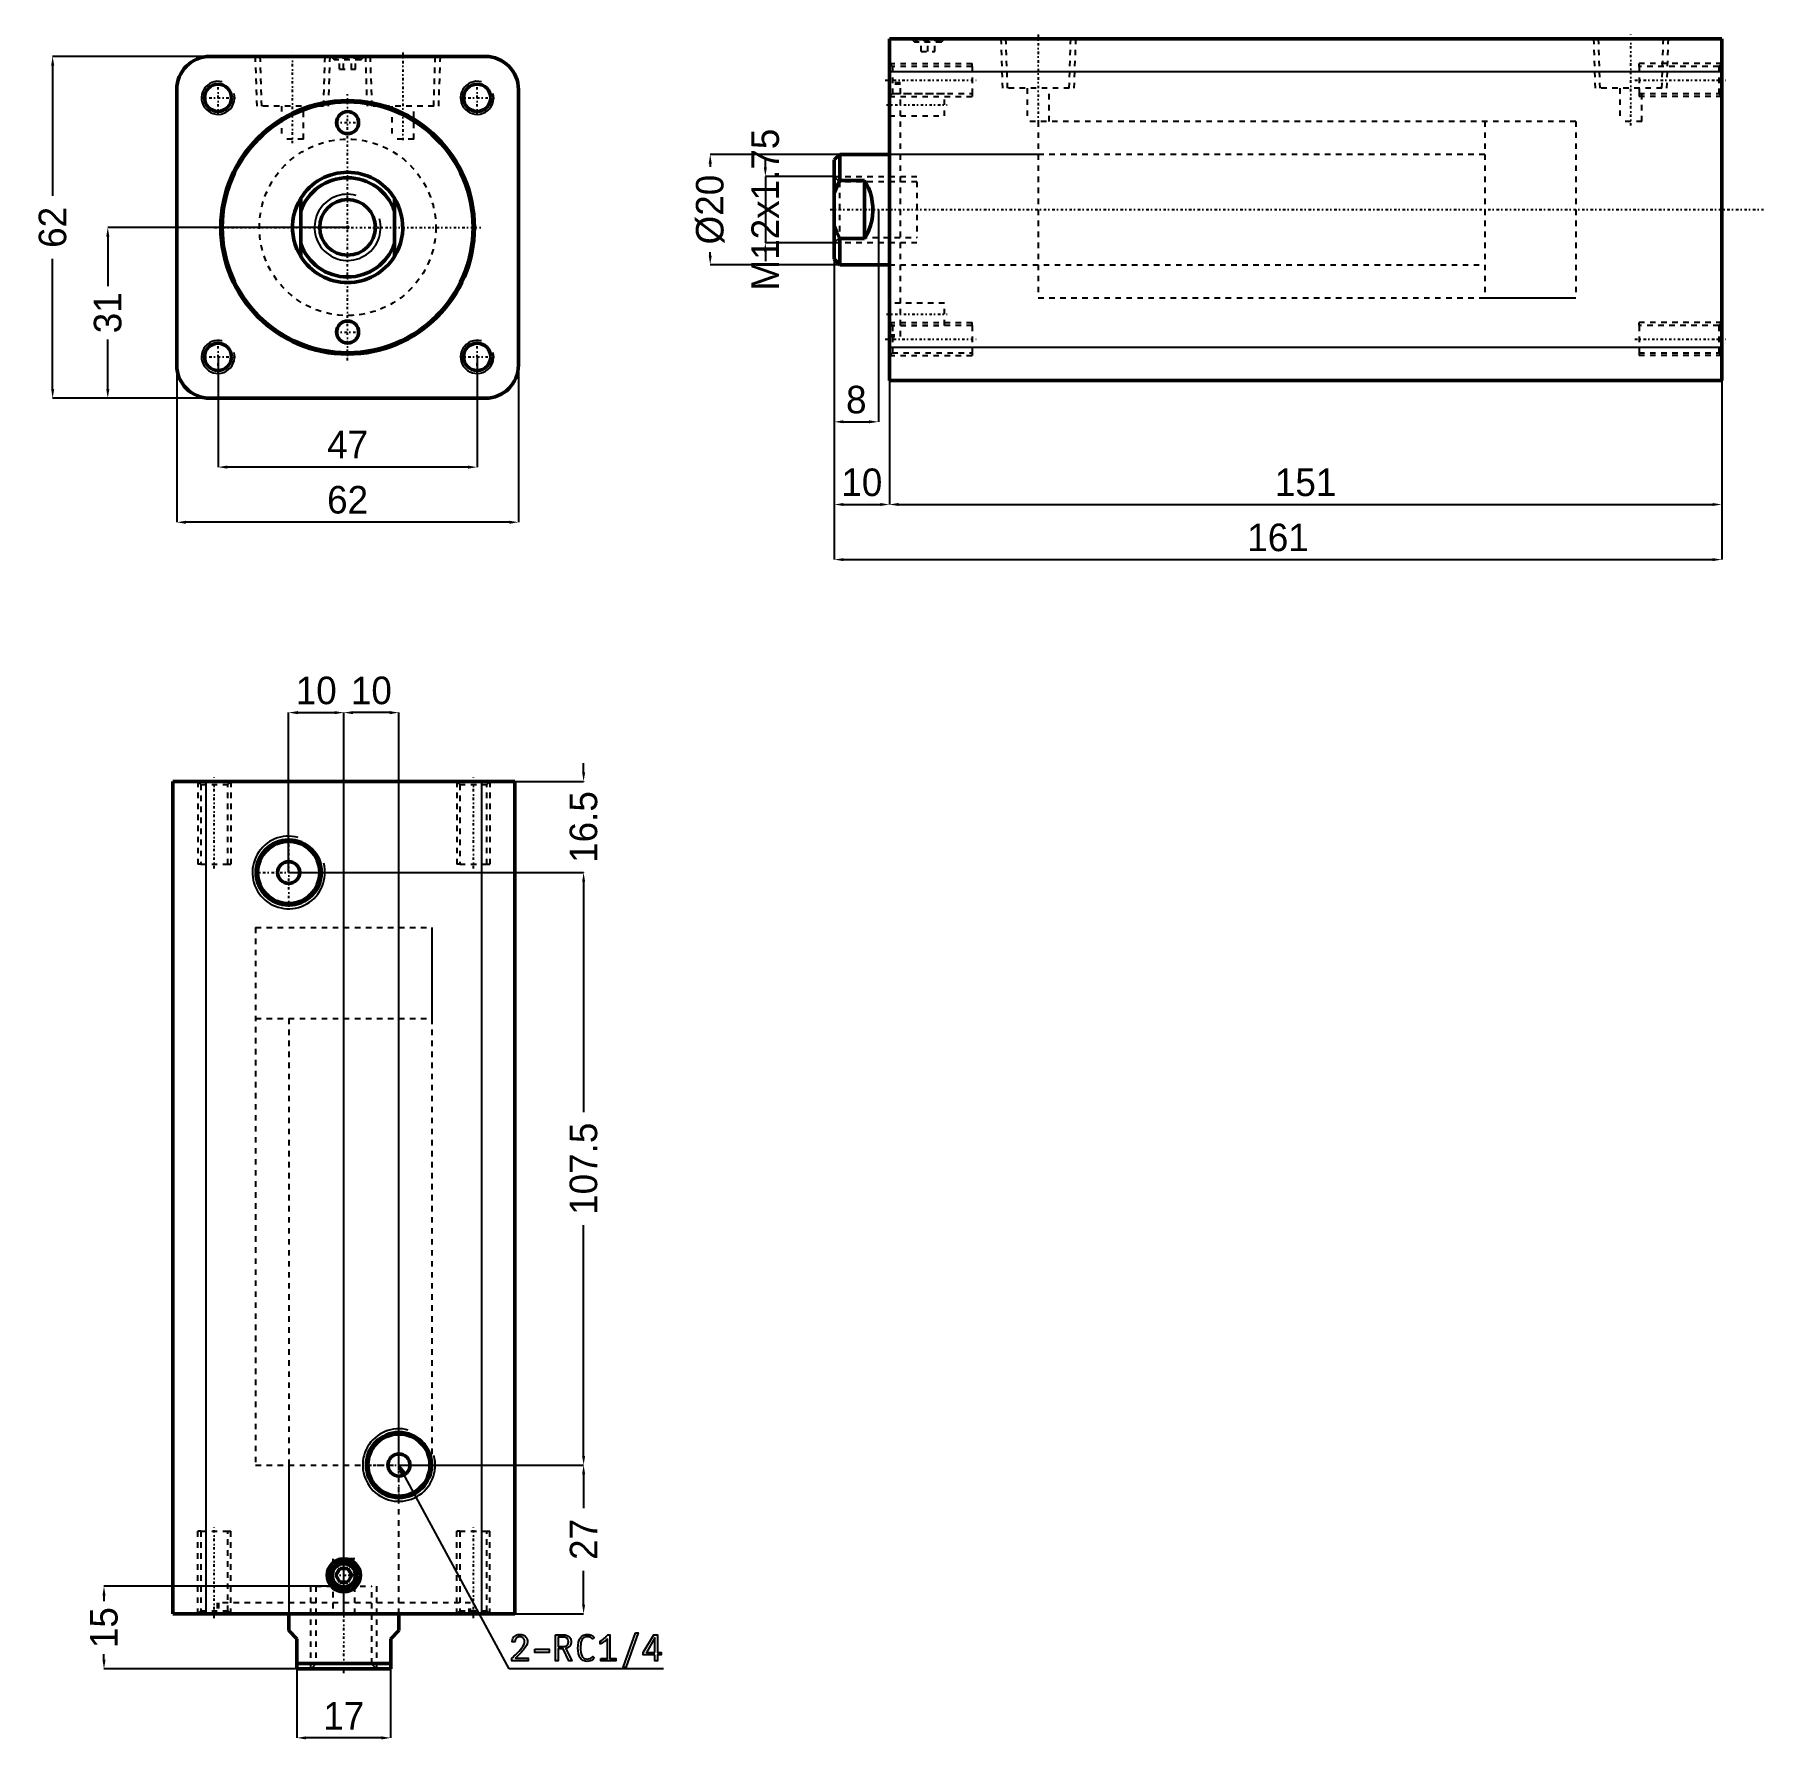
# Model space of a CAD drawing. Header units: millimetres. Extents: x -57 to 257, y -274 to 35.
import ezdxf

# ---------------------------------------------------------------- set-up
doc = ezdxf.new("R2010")
doc.units = ezdxf.units.MM
doc.linetypes.add('Center', pattern=[1.5, 0.45, -0.5, 0.05, -0.5])
doc.linetypes.add('Dashed', pattern=[2, 1, -1])
for name, color, linetype, lineweight in [('2d ConnectionPoints', 7, 'Continuous', 50), ('AM_0', 7, 'Continuous', 50), ('AM_4', 3, 'Continuous', 25), ('AM_5', 3, 'Continuous', 25), ('AM_7', 7, 'Center', 25), ('AM_9', 6, 'Dashed', 25)]:
    doc.layers.add(name, color=color, linetype=linetype, lineweight=lineweight)
doc.dimstyles.new('ISO-25', dxfattribs={"dimtxt": 2.5, "dimasz": 2.5, "dimexe": 1.25, "dimexo": 0.625, "dimtad": 1, "dimtxsty": 'Standard', "dimcen": 2.5, "dimadec": 0, "dimazin": 0, "dimtfac": 1, "dimtmove": 0, "dimatfit": 3, "dimfxl": 1, "dimarcsym": 0})

# ---------------------------------------------------------------- blocks, each defined once
blk = doc.blocks.new('1_RODcxhc2_a_sd_32_81_IN_0_in_CXHC2_A_IN_SA_32_81ST_0_0__0')
at = {"layer": 'AM_0'}
for p, q in [((-8.5, -5.27), (-8.5, 5.27)), ((8.5, 5.27), (8.5, -5.27))]:
    blk.add_line(p, q, dxfattribs=at)
for points in [[(-8.5, 5.27), (-8.93, 4.51), (-9.29, 3.71), (-9.57, 2.89), (-9.79, 2.04), (-9.93, 1.18), (-10, 0.31), (-9.98, -0.56), (-9.9, -1.43), (-9.74, -2.29), (-9.5, -3.13), (-9.19, -3.94), (-8.81, -4.73), (-8.5, -5.27)], [(8.5, -5.27), (8.93, -4.51), (9.29, -3.71), (9.57, -2.89), (9.79, -2.04), (9.93, -1.18), (10, -0.31), (9.98, 0.56), (9.9, 1.43), (9.74, 2.29), (9.5, 3.13), (9.19, 3.94), (8.81, 4.73), (8.5, 5.27)]]:
    blk.add_lwpolyline(points, dxfattribs=at)
blk.add_circle((0, 0), 5.05, dxfattribs=at)
for radius, start, end in [(10, 31.7883, 148.2117), (9, 19.1881, 160.8119), (9, 199.1881, 340.8119), (10, 211.7883, 328.2117)]:
    blk.add_arc((0, 0), radius, start, end, dxfattribs=at)
at = {"layer": 'AM_5'}
blk.add_arc((0, 0), 6, 75, 15, dxfattribs=at)
blk = doc.blocks.new('2_bodycxhc2_a_sd_32_81_ASA_0_in_CXHC2_A_IN_SA_32_81ST_0_0__0')
at = {"layer": 'AM_0'}
for p, q in [((25, 31), (-25, 31)), ((-31, 25), (-31, -25)), ((31, -25), (31, 25)), ((-25, -31), (25, -31))]:
    blk.add_line(p, q, dxfattribs=at)
for centre, radius in [((-23.5, 23.5), 2.46), ((23.5, 23.5), 2.46), ((0, 0), 23), ((0, 0), 22.75), ((0, 19), 2), ((0, -19), 2), ((-23.5, -23.5), 2.46), ((23.5, -23.5), 2.46)]:
    blk.add_circle(centre, radius, dxfattribs=at)
for centre, start, end in [((-25, 25), 90, 180), ((25, 25), 0, 90), ((-25, -25), 180, 270), ((25, -25), 270, 360)]:
    blk.add_arc(centre, 6, start, end, dxfattribs=at)
at = {"layer": 'AM_5', "linetype": 'Dashed'}
for p, q in [((-16.77, 31), (-16.48, 22)), ((-3.23, 31), (-3.52, 22)), ((3.23, 31), (3.52, 22)), ((16.77, 31), (16.48, 22))]:
    blk.add_line(p, q, dxfattribs=at)
at = {"layer": 'AM_5'}
for centre in [(-23.5, 23.5), (23.5, 23.5), (-23.5, -23.5), (23.5, -23.5)]:
    blk.add_arc(centre, 3, 75, 15, dxfattribs=at)
at = {"layer": 'AM_7'}
for p, q in [((-10, 15.25), (-10, 31.75)), ((10, 31.75), (10, 15.25)), ((0, 31.03), (0, 30.37)), ((-23.5, 20.35), (-23.5, 26.65)), ((23.5, 20.35), (23.5, 26.65)), ((-26.65, 23.5), (-20.35, 23.5)), ((0, -24.15), (0, 24.15)), ((20.35, 23.5), (26.65, 23.5)), ((-2.1, 19), (2.1, 19)), ((-24.15, 0), (24.15, 0)), ((-23.5, -26.65), (-23.5, -20.35)), ((-2.1, -19), (2.1, -19)), ((23.5, -26.65), (23.5, -20.35)), ((-26.65, -23.5), (-20.35, -23.5)), ((20.35, -23.5), (26.65, -23.5))]:
    blk.add_line(p, q, dxfattribs=at)
at = {"layer": 'AM_9'}
for p, q in [((-15.91, 31), (-15.63, 22)), ((-4.37, 22), (-4.09, 31)), ((-3, 31), (-2.4, 30.4)), ((-2.1, 30.7), (-2.4, 30.4)), ((2.4, 30.4), (-2.4, 30.4)), ((2.1, 30.7), (-2.1, 30.7)), ((-1.44, 28.7), (-1.44, 30.7)), ((-1.44, 28.7), (1.44, 28.7)), ((-0.72, 28.7), (-0.72, 30.7)), ((0.72, 28.7), (0.72, 30.7)), ((1.44, 28.7), (1.44, 30.7)), ((2.4, 30.4), (2.1, 30.7)), ((2.4, 30.4), (3, 31)), ((4.09, 31), (4.37, 22)), ((15.63, 22), (15.91, 31)), ((-4.37, 22), (-15.63, 22)), ((-12, 22), (-12, 16)), ((-8, 16), (-8, 22)), ((15.63, 22), (4.37, 22)), ((8, 22), (8, 16)), ((12, 16), (12, 22)), ((-8, 16), (-12, 16)), ((12, 16), (8, 16))]:
    blk.add_line(p, q, dxfattribs=at)
blk.add_circle((0, 0), 16, dxfattribs=at)
blk = doc.blocks.new('*D3')
at = {"layer": 'AM_5', "color": 0, "lineweight": -2}
for p, q in [((-23.5, -23.5), (-23.5, -43.5)), ((23.5, -23.5), (23.5, -43.5)), ((21.83, -43.5), (-21.83, -43.5))]:
    blk.add_line(p, q, dxfattribs=at)
at = {"layer": 'AM_5', "color": 0}
for points in [[(-21.83, -43.22), (-21.83, -43.78), (-23.5, -43.5)], [(21.83, -43.78), (21.83, -43.22), (23.5, -43.5)]]:
    blk.add_solid(points, dxfattribs=at)
at = {"layer": 'Defpoints', "color": 0}
for p in [(-23.5, -23.5), (23.5, -23.5), (-23.5, -43.5)]:
    blk.add_point(p, dxfattribs=at)
at = {"layer": 'AM_5', "color": 0, "insert": (0, -39.41), "char_height": 5, "attachment_point": 5}
blk.add_mtext('47', dxfattribs=at)
blk = doc.blocks.new('*D4')
at = {"layer": 'AM_5', "color": 0, "lineweight": -2}
for p, q in [((-31, 0), (-31, -53.5)), ((31, 0), (31, -53.5)), ((29.33, -53.5), (-29.33, -53.5))]:
    blk.add_line(p, q, dxfattribs=at)
at = {"layer": 'AM_5', "color": 0}
for points in [[(-29.33, -53.22), (-29.33, -53.78), (-31, -53.5)], [(29.33, -53.78), (29.33, -53.22), (31, -53.5)]]:
    blk.add_solid(points, dxfattribs=at)
at = {"layer": 'Defpoints', "color": 0}
for p in [(-31, 0), (31, 0), (-31, -53.5)]:
    blk.add_point(p, dxfattribs=at)
at = {"layer": 'AM_5', "color": 0, "insert": (0, -49.45), "char_height": 5, "attachment_point": 5}
blk.add_mtext('62', dxfattribs=at)
blk = doc.blocks.new('*D5')
at = {"layer": 'AM_5', "color": 0, "lineweight": -2}
for p, q in [((0, 0), (-43.5, 0)), ((-43.5, -1.67), (-43.5, -10.65)), ((-43.5, -29.33), (-43.5, -20.35)), ((0, -31), (-43.5, -31))]:
    blk.add_line(p, q, dxfattribs=at)
at = {"layer": 'AM_5', "color": 0}
for points in [[(-43.22, -1.67), (-43.78, -1.67), (-43.5, 0)], [(-43.78, -29.33), (-43.22, -29.33), (-43.5, -31)]]:
    blk.add_solid(points, dxfattribs=at)
at = {"layer": 'Defpoints', "color": 0}
for p in [(0, 0), (-43.5, -31), (0, -31)]:
    blk.add_point(p, dxfattribs=at)
at = {"layer": 'AM_5', "color": 0, "insert": (-43.5, -15.5), "char_height": 5, "attachment_point": 5, "rotation": 90}
blk.add_mtext('31', dxfattribs=at)
blk = doc.blocks.new('*D6')
at = {"layer": 'AM_5', "color": 0, "lineweight": -2}
for p, q in [((0, 31), (-53.5, 31)), ((-53.5, 29.33), (-53.5, 5.72)), ((-53.5, -29.33), (-53.5, -5.72)), ((0, -31), (-53.5, -31))]:
    blk.add_line(p, q, dxfattribs=at)
at = {"layer": 'AM_5', "color": 0}
for points in [[(-53.22, 29.33), (-53.78, 29.33), (-53.5, 31)], [(-53.78, -29.33), (-53.22, -29.33), (-53.5, -31)]]:
    blk.add_solid(points, dxfattribs=at)
at = {"layer": 'Defpoints', "color": 0}
for p in [(0, 31), (-53.5, -31), (0, -31)]:
    blk.add_point(p, dxfattribs=at)
at = {"layer": 'AM_5', "color": 0, "insert": (-53.5, 0), "char_height": 5, "attachment_point": 5, "rotation": 90}
blk.add_mtext('62', dxfattribs=at)
blk = doc.blocks.new('1_RODcxhc2_a_sd_32_81_IN_0_in_CXHC2_A_IN_SA_32_81ST_0_0__2')
at = {"layer": 'AM_0'}
for p, q in [((-9, 10), (-10, 9)), ((0, 10), (-9, 10)), ((-9, 10), (-9, 5.27)), ((-10, 9), (-10, -9)), ((-4.5, 5.27), (-9, 5.27)), ((-4.5, 5.27), (-4.5, -5.27)), ((-9, -5.27), (-4.5, -5.27)), ((-9, -5.27), (-9, -10)), ((-10, -9), (-9, -10)), ((-9, -10), (0, -10))]:
    blk.add_line(p, q, dxfattribs=at)
for points in [[(-9, 5.27), (-9.55, 4.14), (-10, 2.96)], [(-4.5, -5.27), (-4.07, -4.51), (-3.71, -3.71), (-3.43, -2.89), (-3.21, -2.04), (-3.07, -1.18), (-3, -0.31), (-3.02, 0.56), (-3.1, 1.43), (-3.26, 2.29), (-3.5, 3.13), (-3.81, 3.94), (-4.19, 4.73), (-4.5, 5.27)], [(-10, -2.96), (-9.55, -4.13), (-9, -5.27)]]:
    blk.add_lwpolyline(points, dxfattribs=at)
at = {"layer": 'AM_5', "linetype": 'Dashed'}
for p, q in [((-10, 6), (5, 6)), ((-10, -6), (5, -6))]:
    blk.add_line(p, q, dxfattribs=at)
at = {"layer": 'AM_9'}
for p, q in [((124.5, 16), (108, 16)), ((108, 16), (108, -16)), ((124.5, 16), (124.5, -16)), ((108, 10), (0, 10)), ((-9.05, 5.05), (-10, 6)), ((5, 5.05), (-9.05, 5.05)), ((-9.05, 5.05), (-9.05, -5.05)), ((5, 5.05), (5, -5.05)), ((-10, -6), (-9.05, -5.05)), ((-9.05, -5.05), (5, -5.05)), ((0, -10), (108, -10)), ((108, -16), (124.5, -16))]:
    blk.add_line(p, q, dxfattribs=at)
blk = doc.blocks.new('2_bodycxhc2_a_sd_32_81_ASA_0_in_CXHC2_A_IN_SA_32_81ST_0_0__2')
at = {"layer": 'AM_0'}
for p, q in [((0, -31), (0, 31)), ((151, 31), (0, 31)), ((151, -31), (151, 31)), ((151, -31), (0, -31))]:
    blk.add_line(p, q, dxfattribs=at)
at = {"layer": 'AM_4'}
for p, q in [((151, 25), (0, 25)), ((151, -25), (0, -25))]:
    blk.add_line(p, q, dxfattribs=at)
at = {"layer": 'AM_5', "linetype": 'Dashed'}
for p, q in [((20.23, 31), (20.52, 22)), ((33.77, 31), (33.48, 22)), ((127.73, 31), (128.02, 22)), ((141.27, 31), (140.98, 22)), ((0, 26.5), (15, 26.5)), ((15, 25.96), (15, 26.5)), ((151, 26.5), (136, 26.5)), ((136, 25.96), (136, 26.5)), ((0, 20.5), (15, 20.5)), ((15, 21.04), (15, 20.5)), ((136, 21.04), (136, 20.5)), ((151, 20.5), (136, 20.5)), ((0, -20.5), (15, -20.5)), ((15, -21.04), (15, -20.5)), ((151, -20.5), (136, -20.5)), ((136, -21.04), (136, -20.5)), ((0, -26.5), (15, -26.5)), ((15, -25.96), (15, -26.5)), ((136, -25.96), (136, -26.5)), ((151, -26.5), (136, -26.5))]:
    blk.add_line(p, q, dxfattribs=at)
at = {"layer": 'AM_7'}
for p, q in [((27, 31.75), (27, 15.25)), ((134.5, 15.25), (134.5, 31.75)), ((7, 31.03), (7, 30.37)), ((-0.75, 23.5), (15.75, 23.5)), ((135.25, 23.5), (151.75, 23.5)), ((-0.5, 19), (10.5, 19)), ((-10.75, 0), (158.55, 0)), ((-0.5, -19), (10.5, -19)), ((-0.75, -23.5), (15.75, -23.5)), ((135.25, -23.5), (151.75, -23.5))]:
    blk.add_line(p, q, dxfattribs=at)
at = {"layer": 'AM_9'}
for p, q in [((4, 31), (4.6, 30.4)), ((4.9, 30.7), (4.6, 30.4)), ((9.4, 30.4), (4.6, 30.4)), ((9.1, 30.7), (4.9, 30.7)), ((5.75, 28.7), (5.75, 30.7)), ((5.75, 28.7), (8.25, 28.7)), ((7, 28.7), (7, 30.7)), ((8.25, 28.7), (8.25, 30.7)), ((9.4, 30.4), (9.1, 30.7)), ((9.4, 30.4), (10, 31)), ((21.09, 31), (21.37, 22)), ((32.63, 22), (32.91, 31)), ((128.59, 31), (128.87, 22)), ((140.13, 22), (140.41, 31)), ((0.54, 25.96), (0, 26.5)), ((15, 25.96), (0.54, 25.96)), ((0.54, 25.96), (0.54, 21.04)), ((15, 25.96), (15, 21.04)), ((150.46, 25.96), (136, 25.96)), ((136, 25.96), (136, 21.04)), ((151, 26.5), (150.46, 25.96)), ((150.46, 25.96), (150.46, 21.04)), ((2, 23), (0, 23)), ((2, 22.75), (0, 22.75)), ((2, -23), (2, 23)), ((32.63, 22), (21.37, 22)), ((25, 22), (25, 16)), ((29, 16), (29, 22)), ((140.13, 22), (128.87, 22)), ((132.5, 22), (132.5, 16)), ((136.5, 16), (136.5, 22)), ((0, 20.5), (0.54, 21.04)), ((10, 21), (0, 21)), ((0.54, 21.04), (15, 21.04)), ((10, 17), (10, 21)), ((136, 21.04), (150.46, 21.04)), ((150.46, 21.04), (151, 20.5)), ((0, 17), (10, 17)), ((124.5, 16), (25, 16)), ((27, 16), (27, -16)), ((124.5, 16), (124.5, -16)), ((136.5, 16), (132.5, 16)), ((27, 10), (0, 10)), ((0, -10), (27, -10)), ((10, -17), (0, -17)), ((10, -21), (10, -17)), ((27, -16), (124.5, -16)), ((0.54, -21.04), (0, -20.5)), ((0, -21), (10, -21)), ((15, -21.04), (0.54, -21.04)), ((0.54, -21.04), (0.54, -25.96)), ((15, -21.04), (15, -25.96)), ((150.46, -21.04), (136, -21.04)), ((136, -21.04), (136, -25.96)), ((151, -20.5), (150.46, -21.04)), ((150.46, -21.04), (150.46, -25.96)), ((0, -22.75), (2, -22.75)), ((0, -23), (2, -23)), ((0, -26.5), (0.54, -25.96)), ((0.54, -25.96), (15, -25.96)), ((136, -25.96), (150.46, -25.96)), ((150.46, -25.96), (151, -26.5))]:
    blk.add_line(p, q, dxfattribs=at)
blk = doc.blocks.new('*D16')
at = {"layer": 'AM_5', "color": 0, "lineweight": -2}
for p, q in [((98.28, 3.22), (98.28, -50.28)), ((249.28, 3.22), (249.28, -50.28)), ((99.94, -50.28), (247.61, -50.28))]:
    blk.add_line(p, q, dxfattribs=at)
at = {"layer": 'AM_5', "color": 0}
for points in [[(99.94, -50), (99.94, -50.55), (98.28, -50.28)], [(247.61, -50.55), (247.61, -50), (249.28, -50.28)]]:
    blk.add_solid(points, dxfattribs=at)
at = {"layer": 'Defpoints', "color": 0}
for p in [(98.28, 3.22), (249.28, 3.22), (249.28, -50.28)]:
    blk.add_point(p, dxfattribs=at)
at = {"layer": 'AM_5', "color": 0, "insert": (173.78, -46.28), "char_height": 5, "attachment_point": 5}
blk.add_mtext('151', dxfattribs=at)
blk = doc.blocks.new('*D17')
at = {"layer": 'AM_5', "color": 0, "lineweight": -2}
for p, q in [((88.28, 3.22), (88.28, -60.28)), ((249.28, 3.22), (249.28, -60.28)), ((89.94, -60.28), (247.61, -60.28))]:
    blk.add_line(p, q, dxfattribs=at)
at = {"layer": 'AM_5', "color": 0}
for points in [[(89.94, -60), (89.94, -60.55), (88.28, -60.28)], [(247.61, -60.55), (247.61, -60), (249.28, -60.28)]]:
    blk.add_solid(points, dxfattribs=at)
at = {"layer": 'Defpoints', "color": 0}
for p in [(88.28, 3.22), (249.28, 3.22), (249.28, -60.28)]:
    blk.add_point(p, dxfattribs=at)
at = {"layer": 'AM_5', "color": 0, "insert": (168.78, -56.28), "char_height": 5, "attachment_point": 5}
blk.add_mtext('161', dxfattribs=at)
blk = doc.blocks.new('*D18')
at = {"layer": 'AM_5', "color": 0, "lineweight": -2}
for p, q in [((88.28, 3.22), (88.28, -35.28)), ((96.28, 3.22), (96.28, -35.28)), ((89.94, -35.28), (94.61, -35.28))]:
    blk.add_line(p, q, dxfattribs=at)
at = {"layer": 'AM_5', "color": 0}
for points in [[(89.94, -35), (89.94, -35.55), (88.28, -35.28)], [(94.61, -35.55), (94.61, -35), (96.28, -35.28)]]:
    blk.add_solid(points, dxfattribs=at)
at = {"layer": 'Defpoints', "color": 0}
for p in [(88.28, 3.22), (96.28, 3.22), (96.28, -35.28)]:
    blk.add_point(p, dxfattribs=at)
at = {"layer": 'AM_5', "color": 0, "insert": (92.28, -31.28), "char_height": 5, "attachment_point": 5}
blk.add_mtext('8', dxfattribs=at)
blk = doc.blocks.new('*D19')
at = {"layer": 'AM_5', "color": 0, "lineweight": -2}
for p, q in [((88.28, 3.22), (88.28, -50.28)), ((98.28, 3.22), (98.28, -50.28)), ((89.94, -50.28), (96.61, -50.28))]:
    blk.add_line(p, q, dxfattribs=at)
at = {"layer": 'AM_5', "color": 0}
for points in [[(89.94, -50), (89.94, -50.55), (88.28, -50.28)], [(96.61, -50.55), (96.61, -50), (98.28, -50.28)]]:
    blk.add_solid(points, dxfattribs=at)
at = {"layer": 'Defpoints', "color": 0}
for p in [(88.28, 3.22), (98.28, 3.22), (98.28, -50.28)]:
    blk.add_point(p, dxfattribs=at)
at = {"layer": 'AM_5', "color": 0, "insert": (93.28, -46.28), "char_height": 5, "attachment_point": 5}
blk.add_mtext('10', dxfattribs=at)
blk = doc.blocks.new('*D20')
at = {"layer": 'AM_5', "color": 0, "lineweight": -2}
for p, q in [((89.28, 13.22), (65.78, 13.22)), ((65.78, 11.56), (65.78, 10.97)), ((65.78, -5.11), (65.78, -4.53)), ((89.28, -6.78), (65.78, -6.78))]:
    blk.add_line(p, q, dxfattribs=at)
at = {"layer": 'AM_5', "color": 0}
for points in [[(66.06, 11.56), (65.5, 11.56), (65.78, 13.22)], [(65.5, -5.11), (66.06, -5.11), (65.78, -6.78)]]:
    blk.add_solid(points, dxfattribs=at)
at = {"layer": 'Defpoints', "color": 0}
for p in [(89.28, 13.22), (65.78, -6.78), (89.28, -6.78)]:
    blk.add_point(p, dxfattribs=at)
at = {"layer": 'AM_5', "color": 0, "insert": (65.78, 3.22), "char_height": 5, "attachment_point": 5, "rotation": 90}
blk.add_mtext('Ø20', dxfattribs=at)
blk = doc.blocks.new('*D21')
at = {"layer": 'AM_5', "color": 0, "lineweight": -2}
for p, q in [((75.78, 10.89), (75.78, 12.56)), ((88.28, 9.22), (75.78, 9.22)), ((75.78, 9.22), (75.78, -2.78)), ((88.28, -2.78), (75.78, -2.78)), ((75.78, -4.44), (75.78, -6.11))]:
    blk.add_line(p, q, dxfattribs=at)
at = {"layer": 'AM_5', "color": 0}
for points in [[(75.5, 10.89), (76.06, 10.89), (75.78, 9.22)], [(76.06, -4.44), (75.5, -4.44), (75.78, -2.78)]]:
    blk.add_solid(points, dxfattribs=at)
at = {"layer": 'Defpoints', "color": 0}
for p in [(88.28, 9.22), (75.78, -2.78), (88.28, -2.78)]:
    blk.add_point(p, dxfattribs=at)
at = {"layer": 'AM_5', "color": 0, "insert": (75.78, 3.22), "char_height": 5, "attachment_point": 5, "rotation": 90}
blk.add_mtext('M12x1.75', dxfattribs=at)
blk = doc.blocks.new('1_RODcxhc2_a_sd_32_81_IN_0_in_CXHC2_A_IN_SA_32_81ST_0_0__4')
at = {"layer": 'AM_0'}
for p, q in [((-10, 0), (-10, -3)), ((10, -3), (10, 0)), ((-8.5, -4.5), (-10, -3)), ((10, -3), (8.5, -4.5)), ((-8.5, -10), (-8.5, -4.5)), ((8.5, -4.5), (8.5, -10)), ((-8.5, -9), (8.5, -9)), ((-8.5, -10), (8.5, -10))]:
    blk.add_line(p, q, dxfattribs=at)
at = {"layer": 'AM_5', "linetype": 'Dashed'}
for p, q in [((-6, -10), (-6, 5)), ((6, -10), (6, 5))]:
    blk.add_line(p, q, dxfattribs=at)
at = {"layer": 'AM_7'}
blk.add_line((0, -10.75), (0, 158.55), dxfattribs=at)
at = {"layer": 'AM_9'}
for p, q in [((-16, 124.5), (16, 124.5)), ((-16, 124.5), (-16, 108)), ((16, 108), (16, 124.5)), ((-16, 108), (16, 108)), ((-10, 108), (-10, 0)), ((10, 0), (10, 108)), ((-5.053, 5), (5.053, 5)), ((-5.053, 5), (-5.053, -9.053)), ((5.053, -9.053), (5.053, 5)), ((-5.053, -9.053), (-6, -10)), ((-5.053, -9.053), (5.053, -9.053)), ((6, -10), (5.053, -9.053))]:
    blk.add_line(p, q, dxfattribs=at)
blk = doc.blocks.new('2_bodycxhc2_a_sd_32_81_ASA_0_in_CXHC2_A_IN_SA_32_81ST_0_0__4')
at = {"layer": 'AM_0'}
for p, q in [((-31, 151), (-31, 0)), ((31, 151), (-31, 151)), ((31, 151), (31, 0)), ((-0.72, 8.25), (-1.44, 7)), ((-1.44, 7), (-0.72, 5.75)), ((0.72, 8.25), (-0.72, 8.25)), ((1.44, 7), (0.72, 8.25)), ((0.72, 5.75), (1.44, 7)), ((-0.72, 5.75), (0.72, 5.75)), ((31, 0), (-31, 0))]:
    blk.add_line(p, q, dxfattribs=at)
for centre, radius in [((-10, 134.5), 5.91), ((-10, 134.5), 5.63), ((-10, 134.5), 2), ((10, 27), 5.91), ((10, 27), 5.63), ((10, 27), 2), ((0, 7), 3), ((0, 7), 2.4), ((0, 7), 2.1)]:
    blk.add_circle(centre, radius, dxfattribs=at)
at = {"layer": 'AM_4'}
for p, q in [((-25, 151), (-25, 0)), ((25, 151), (25, 0))]:
    blk.add_line(p, q, dxfattribs=at)
at = {"layer": 'AM_5', "linetype": 'Dashed'}
for p, q in [((-26.5, 151), (-26.5, 136)), ((-20.5, 151), (-20.5, 136)), ((20.5, 151), (20.5, 136)), ((26.5, 151), (26.5, 136)), ((-25.96, 136), (-26.5, 136)), ((-21.04, 136), (-20.5, 136)), ((21.04, 136), (20.5, 136)), ((25.96, 136), (26.5, 136)), ((-26.5, 0), (-26.5, 15)), ((-25.96, 15), (-26.5, 15)), ((-21.04, 15), (-20.5, 15)), ((-20.5, 0), (-20.5, 15)), ((20.5, 0), (20.5, 15)), ((21.04, 15), (20.5, 15)), ((25.96, 15), (26.5, 15)), ((26.5, 0), (26.5, 15))]:
    blk.add_line(p, q, dxfattribs=at)
at = {"layer": 'AM_5'}
for centre in [(-10, 134.5), (10, 27)]:
    blk.add_arc(centre, 6.58, 75, 15, dxfattribs=at)
at = {"layer": 'AM_7'}
for p, q in [((-23.5, 135.25), (-23.5, 151.75)), ((23.5, 135.25), (23.5, 151.75)), ((-10, 128.29), (-10, 140.71)), ((-16.21, 134.5), (-3.79, 134.5)), ((10, 20.79), (10, 33.21)), ((3.79, 27), (16.21, 27)), ((-23.5, -0.75), (-23.5, 15.75)), ((23.5, -0.75), (23.5, 15.75)), ((-3.15, 7), (3.15, 7))]:
    blk.add_line(p, q, dxfattribs=at)
at = {"layer": 'AM_9'}
for p, q in [((-26.5, 151), (-25.96, 150.46)), ((-21.04, 150.46), (-20.5, 151)), ((20.5, 151), (21.04, 150.46)), ((25.96, 150.46), (26.5, 151)), ((-25.96, 150.46), (-25.96, 136)), ((-25.96, 150.46), (-21.04, 150.46)), ((-21.04, 136), (-21.04, 150.46)), ((21.04, 150.46), (21.04, 136)), ((21.04, 150.46), (25.96, 150.46)), ((25.96, 136), (25.96, 150.46)), ((-25.96, 136), (-21.04, 136)), ((21.04, 136), (25.96, 136)), ((-16, 124.5), (16, 124.5)), ((-16, 124.5), (-16, 27)), ((16, 27), (16, 124.5)), ((-16, 27), (16, 27)), ((-10, 27), (-10, 0)), ((10, 0), (10, 27)), ((-25.96, 15), (-21.04, 15)), ((-25.96, 15), (-25.96, 0.54)), ((-21.04, 0.54), (-21.04, 15)), ((21.04, 15), (25.96, 15)), ((21.04, 15), (21.04, 0.54)), ((25.96, 0.54), (25.96, 15)), ((2, 10), (-2, 10)), ((-2, 10), (-2, 0)), ((2, 0), (2, 10)), ((-25.96, 0.54), (-26.5, 0)), ((-25.96, 0.54), (-21.04, 0.54)), ((23, 2), (-23, 2)), ((-23, 2), (-23, 0)), ((-22.75, 2), (-22.75, 0)), ((-20.5, 0), (-21.04, 0.54)), ((21.04, 0.54), (20.5, 0)), ((21.04, 0.54), (25.96, 0.54)), ((22.75, 0), (22.75, 2)), ((23, 0), (23, 2)), ((26.5, 0), (25.96, 0.54))]:
    blk.add_line(p, q, dxfattribs=at)
blk = doc.blocks.new('*D32')
at = {"layer": 'AM_5', "color": 0, "lineweight": -2}
for p, q in [((-9.19, -256.04), (-9.19, -274.04)), ((7.81, -256.04), (7.81, -274.04)), ((6.15, -274.04), (-7.52, -274.04))]:
    blk.add_line(p, q, dxfattribs=at)
at = {"layer": 'AM_5', "color": 0}
for points in [[(-7.52, -273.76), (-7.52, -274.32), (-9.19, -274.04)], [(6.15, -274.32), (6.15, -273.76), (7.81, -274.04)]]:
    blk.add_solid(points, dxfattribs=at)
at = {"layer": 'Defpoints', "color": 0}
for p in [(-9.19, -256.04), (7.81, -256.04), (-9.19, -274.04)]:
    blk.add_point(p, dxfattribs=at)
at = {"layer": 'AM_5', "color": 0, "insert": (-0.69, -270.04), "char_height": 5, "attachment_point": 5}
blk.add_mtext('17', dxfattribs=at)
blk = doc.blocks.new('*D33')
at = {"layer": 'AM_5', "color": 0, "lineweight": -2}
for p, q in [((-0.69, -246.54), (-44.19, -246.54)), ((-44.19, -248.21), (-44.19, -249.21)), ((-44.19, -259.87), (-44.19, -258.87)), ((-0.69, -261.54), (-44.19, -261.54))]:
    blk.add_line(p, q, dxfattribs=at)
at = {"layer": 'AM_5', "color": 0}
for points in [[(-43.91, -248.21), (-44.46, -248.21), (-44.19, -246.54)], [(-44.46, -259.87), (-43.91, -259.87), (-44.19, -261.54)]]:
    blk.add_solid(points, dxfattribs=at)
at = {"layer": 'Defpoints', "color": 0}
for p in [(-44.19, -246.54), (-0.69, -246.54), (-0.69, -261.54)]:
    blk.add_point(p, dxfattribs=at)
at = {"layer": 'AM_5', "color": 0, "insert": (-44.19, -254.04), "char_height": 5, "attachment_point": 5, "rotation": 90}
blk.add_mtext('15', dxfattribs=at)
blk = doc.blocks.new('*D34')
at = {"layer": 'AM_5', "color": 0, "lineweight": -2}
for p, q in [((9.31, -224.54), (42.81, -224.54)), ((42.81, -226.21), (42.81, -232.37)), ((42.81, -249.87), (42.81, -243.71)), ((-0.69, -251.54), (42.81, -251.54))]:
    blk.add_line(p, q, dxfattribs=at)
at = {"layer": 'AM_5', "color": 0}
for points in [[(43.09, -226.21), (42.54, -226.21), (42.81, -224.54)], [(42.54, -249.87), (43.09, -249.87), (42.81, -251.54)]]:
    blk.add_solid(points, dxfattribs=at)
at = {"layer": 'Defpoints', "color": 0}
for p in [(9.31, -224.54), (42.81, -224.54), (-0.69, -251.54)]:
    blk.add_point(p, dxfattribs=at)
at = {"layer": 'AM_5', "color": 0, "insert": (42.81, -238.04), "char_height": 5, "attachment_point": 5, "rotation": 90}
blk.add_mtext('27', dxfattribs=at)
blk = doc.blocks.new('*D35')
at = {"layer": 'AM_5', "color": 0, "lineweight": -2}
for p, q in [((-10.69, -117.04), (42.81, -117.04)), ((42.81, -118.71), (42.81, -160.54)), ((42.81, -222.87), (42.81, -181.04)), ((9.31, -224.54), (42.81, -224.54))]:
    blk.add_line(p, q, dxfattribs=at)
at = {"layer": 'AM_5', "color": 0}
for points in [[(43.09, -118.71), (42.54, -118.71), (42.81, -117.04)], [(42.54, -222.87), (43.09, -222.87), (42.81, -224.54)]]:
    blk.add_solid(points, dxfattribs=at)
at = {"layer": 'Defpoints', "color": 0}
for p in [(-10.69, -117.04), (42.81, -117.04), (9.31, -224.54)]:
    blk.add_point(p, dxfattribs=at)
at = {"layer": 'AM_5', "color": 0, "insert": (42.81, -170.79), "char_height": 5, "attachment_point": 5, "rotation": 90}
blk.add_mtext('107.5', dxfattribs=at)
blk = doc.blocks.new('*D36')
at = {"layer": 'AM_5', "color": 0, "lineweight": -2}
for p, q in [((42.81, -98.87), (42.81, -97.21)), ((-0.69, -100.54), (42.81, -100.54)), ((42.81, -100.54), (42.81, -100.62)), ((-10.69, -117.04), (42.81, -117.04)), ((42.81, -117.04), (42.81, -116.96)), ((42.81, -118.71), (42.81, -120.37))]:
    blk.add_line(p, q, dxfattribs=at)
at = {"layer": 'AM_5', "color": 0}
for points in [[(42.54, -98.87), (43.09, -98.87), (42.81, -100.54)], [(43.09, -118.71), (42.54, -118.71), (42.81, -117.04)]]:
    blk.add_solid(points, dxfattribs=at)
at = {"layer": 'Defpoints', "color": 0}
for p in [(-0.69, -100.54), (42.81, -100.54), (-10.69, -117.04)]:
    blk.add_point(p, dxfattribs=at)
at = {"layer": 'AM_5', "color": 0, "insert": (42.81, -108.79), "char_height": 5, "attachment_point": 5, "rotation": 90}
blk.add_mtext('16.5', dxfattribs=at)
blk = doc.blocks.new('*D37')
at = {"layer": 'AM_5', "color": 0, "lineweight": -2}
for p, q in [((-0.69, -251.54), (-0.69, -88.04)), ((7.65, -88.04), (0.98, -88.04)), ((9.31, -224.54), (9.31, -88.04))]:
    blk.add_line(p, q, dxfattribs=at)
at = {"layer": 'AM_5', "color": 0}
for points in [[(0.98, -87.76), (0.98, -88.32), (-0.69, -88.04)], [(7.65, -88.32), (7.65, -87.76), (9.31, -88.04)]]:
    blk.add_solid(points, dxfattribs=at)
at = {"layer": 'Defpoints', "color": 0}
for p in [(-0.69, -88.04), (9.31, -224.54), (-0.69, -251.54)]:
    blk.add_point(p, dxfattribs=at)
at = {"layer": 'AM_5', "color": 0, "insert": (4.31, -84.04), "char_height": 5, "attachment_point": 5}
blk.add_mtext('10', dxfattribs=at)
blk = doc.blocks.new('*D38')
at = {"layer": 'AM_5', "color": 0, "lineweight": -2}
for p, q in [((-10.69, -117.04), (-10.69, -88.04)), ((-9.02, -88.04), (-2.35, -88.04)), ((-0.69, -251.54), (-0.69, -88.04))]:
    blk.add_line(p, q, dxfattribs=at)
at = {"layer": 'AM_5', "color": 0}
for points in [[(-9.02, -87.76), (-9.02, -88.32), (-10.69, -88.04)], [(-2.35, -88.32), (-2.35, -87.76), (-0.69, -88.04)]]:
    blk.add_solid(points, dxfattribs=at)
at = {"layer": 'Defpoints', "color": 0}
for p in [(-0.69, -88.04), (-10.69, -117.04), (-0.69, -251.54)]:
    blk.add_point(p, dxfattribs=at)
at = {"layer": 'AM_5', "color": 0, "insert": (-5.69, -84.04), "char_height": 5, "attachment_point": 5}
blk.add_mtext('10', dxfattribs=at)

msp = doc.modelspace()

# ---------------------------------------------------------------- linework, layer by layer
at = {"layer": '2d ConnectionPoints'}
for p in [(98.278, 3.225), (0, 0), (-0.686, -251.541)]:
    msp.add_point(p, dxfattribs=at)
at = {"layer": 'AM_5'}
for p, q in [((29.314, -261.541), (9.314, -224.541)), ((57.314, -261.541), (29.314, -261.541))]:
    msp.add_line(p, q, dxfattribs=at)
for points in [[(9.314, -224.541), (10.399, -225.848), (9.813, -226.165), (9.314, -224.541)], [(29.96, -259.43), (29.96, -259.43), (30.175, -259.234), (30.48, -258.948), (30.48, -258.948), (30.765, -258.671), (30.945, -258.492), (30.945, -258.492), (31.118, -258.311), (31.364, -258.027), (31.364, -258.027), (31.597, -257.727), (31.745, -257.519), (31.745, -257.519), (31.875, -257.311), (32.015, -257.015), (32.015, -257.015), (32.091, -256.738), (32.105, -256.563), (32.105, -256.563), (32.101, -256.465), (32.078, -256.327), (32.078, -256.327), (32.035, -256.198), (31.995, -256.118), (31.995, -256.118), (31.947, -256.043), (31.864, -255.945), (31.864, -255.945), (31.765, -255.862), (31.691, -255.816), (31.691, -255.816), (31.612, -255.777), (31.486, -255.735), (31.486, -255.735), (31.352, -255.713), (31.257, -255.708), (31.257, -255.708), (31.153, -255.713), (31.005, -255.736), (31.005, -255.736), (30.868, -255.779), (30.783, -255.819), (30.783, -255.819), (30.703, -255.867), (30.597, -255.954), (30.597, -255.954), (30.508, -256.059), (30.458, -256.139), (30.458, -256.139), (30.416, -256.226), (30.37, -256.368), (30.37, -256.368), (30.345, -256.523), (30.341, -256.635), (29.853, -256.635), (29.853, -256.635), (29.861, -256.468), (29.9, -256.236), (29.9, -256.236), (29.974, -256.025), (30.042, -255.897), (30.042, -255.897), (30.122, -255.779), (30.263, -255.625), (30.263, -255.625), (30.428, -255.499), (30.55, -255.429), (30.55, -255.429), (30.681, -255.372), (30.887, -255.309), (30.887, -255.309), (31.105, -255.276), (31.257, -255.27), (31.257, -255.27), (31.4, -255.276), (31.606, -255.307), (31.606, -255.307), (31.803, -255.365), (31.93, -255.419), (31.93, -255.419), (32.05, -255.485), (32.211, -255.604), (32.211, -255.604), (32.349, -255.748), (32.429, -255.858), (32.429, -255.858), (32.496, -255.978), (32.569, -256.173), (32.569, -256.173), (32.608, -256.387), (32.616, -256.54), (32.616, -256.54), (32.605, -256.714), (32.547, -256.98), (32.547, -256.98), (32.439, -257.254), (32.339, -257.441), (32.339, -257.441), (32.225, -257.626), (32.04, -257.895), (32.04, -257.895), (31.838, -258.152), (31.694, -258.316), (31.694, -258.316), (31.539, -258.484), (31.28, -258.755), (31.28, -258.755), (30.987, -259.05), (30.773, -259.261), (30.428, -259.599), (32.755, -259.602), (32.755, -260.041), (29.788, -260.041), (29.788, -259.586), (29.96, -259.43)], [(37.73, -255.328), (39.101, -255.328), (39.101, -255.328), (39.242, -255.334), (39.45, -255.362), (39.45, -255.362), (39.653, -255.415), (39.787, -255.465), (39.787, -255.465), (39.915, -255.525), (40.09, -255.639), (40.09, -255.639), (40.244, -255.78), (40.335, -255.889), (40.335, -255.889), (40.412, -256.01), (40.497, -256.213), (40.497, -256.213), (40.542, -256.442), (40.551, -256.609), (40.551, -256.609), (40.54, -256.793), (40.484, -257.043), (40.484, -257.043), (40.38, -257.262), (40.284, -257.39), (40.284, -257.39), (40.171, -257.505), (39.977, -257.649), (39.977, -257.649), (39.754, -257.761), (39.589, -257.818), (40.668, -260.073), (40.141, -260.073), (39.088, -257.896), (39.017, -257.896), (38.211, -257.896), (38.211, -260.041), (37.73, -260.041), (37.73, -255.328)], [(38.874, -257.473), (38.874, -257.473), (39.011, -257.471), (39.202, -257.458), (39.202, -257.458), (39.374, -257.435), (39.478, -257.413), (39.478, -257.413), (39.575, -257.384), (39.706, -257.32), (39.706, -257.32), (39.821, -257.234), (39.889, -257.163), (39.889, -257.163), (39.947, -257.079), (40.01, -256.928), (40.01, -256.928), (40.044, -256.743), (40.05, -256.602), (40.05, -256.602), (40.038, -256.422), (39.976, -256.195), (39.976, -256.195), (39.86, -256.02), (39.753, -255.931), (39.753, -255.931), (39.628, -255.861), (39.419, -255.786), (39.419, -255.786), (39.182, -255.745), (39.01, -255.738), (38.211, -255.738), (38.211, -257.473), (38.874, -257.473)], [(43.446, -260.151), (43.446, -260.151), (43.128, -260.127), (42.715, -259.999), (42.715, -259.999), (42.378, -259.762), (42.194, -259.543), (42.194, -259.543), (42.045, -259.277), (41.882, -258.791), (41.882, -258.791), (41.795, -258.201), (41.778, -257.749), (41.778, -257.749), (41.796, -257.273), (41.89, -256.655), (41.89, -256.655), (42.064, -256.153), (42.225, -255.882), (42.225, -255.882), (42.42, -255.662), (42.769, -255.423), (42.769, -255.423), (43.187, -255.294), (43.504, -255.27), (43.504, -255.27), (43.808, -255.293), (44.209, -255.413), (44.209, -255.413), (44.545, -255.638), (44.733, -255.845), (44.421, -256.098), (44.421, -256.098), (44.333, -256.006), (44.199, -255.891), (44.199, -255.891), (44.063, -255.805), (43.971, -255.764), (43.971, -255.764), (43.879, -255.732), (43.746, -255.698), (43.746, -255.698), (43.619, -255.679), (43.537, -255.676), (43.537, -255.676), (43.352, -255.685), (43.106, -255.734), (43.106, -255.734), (42.895, -255.824), (42.775, -255.907), (42.775, -255.907), (42.669, -256.007), (42.534, -256.19), (42.534, -256.19), (42.429, -256.41), (42.375, -256.578), (42.375, -256.578), (42.332, -256.763), (42.286, -257.075), (42.286, -257.075), (42.261, -257.429), (42.256, -257.688), (42.256, -257.688), (42.268, -258.069), (42.329, -258.57), (42.329, -258.57), (42.441, -258.985), (42.545, -259.213), (42.545, -259.213), (42.675, -259.402), (42.922, -259.607), (42.922, -259.607), (43.231, -259.717), (43.472, -259.738), (43.472, -259.738), (43.724, -259.719), (44.052, -259.619), (44.052, -259.619), (44.317, -259.433), (44.46, -259.261), (44.749, -259.521), (44.749, -259.521), (44.572, -259.748), (44.228, -259.993), (44.228, -259.993), (43.79, -260.126), (43.446, -260.151)], [(45.921, -259.625), (47.117, -259.625), (47.117, -256.108), (47.117, -256.108), (47.053, -256.173), (46.944, -256.274), (46.944, -256.274), (46.821, -256.38), (46.731, -256.453), (46.731, -256.453), (46.637, -256.525), (46.495, -256.628), (46.495, -256.628), (46.352, -256.724), (46.256, -256.784), (46.256, -256.784), (46.163, -256.838), (46.033, -256.904), (46.033, -256.904), (45.915, -256.952), (45.843, -256.973), (45.843, -256.479), (45.843, -256.479), (45.932, -256.436), (46.072, -256.356), (46.072, -256.356), (46.22, -256.256), (46.323, -256.178), (46.323, -256.178), (46.426, -256.094), (46.577, -255.965), (46.577, -255.965), (46.722, -255.83), (46.815, -255.738), (46.815, -255.738), (46.904, -255.646), (47.022, -255.518), (47.022, -255.518), (47.124, -255.401), (47.182, -255.328), (47.598, -255.328), (47.598, -259.625), (48.684, -259.625), (48.684, -260.041), (45.921, -260.041), (45.921, -259.625)], [(52.245, -255.003), (52.739, -255.003), (50.458, -261.276), (49.964, -261.276), (52.245, -255.003)], [(55.738, -259.001), (53.632, -259.001), (53.632, -258.578), (55.55, -255.328), (56.193, -255.328), (56.193, -258.562), (56.895, -258.562), (56.895, -259.001), (56.193, -259.001), (56.193, -260.041), (55.738, -260.041), (55.738, -259.001)], [(55.745, -258.562), (55.745, -255.874), (54.191, -258.562), (55.745, -258.562)], [(33.964, -257.948), (36.564, -257.948), (36.564, -258.533), (33.964, -258.533), (33.964, -257.948)]]:
    msp.add_lwpolyline(points, dxfattribs=at)

# ---------------------------------------------------------------- block references
for name, p in [('2_bodycxhc2_a_sd_32_81_ASA_0_in_CXHC2_A_IN_SA_32_81ST_0_0__2', (98.278, 3.225)), ('2_bodycxhc2_a_sd_32_81_ASA_0_in_CXHC2_A_IN_SA_32_81ST_0_0__0', (0, 0)), ('1_RODcxhc2_a_sd_32_81_IN_0_in_CXHC2_A_IN_SA_32_81ST_0_0__2', (98.278, 3.225)), ('1_RODcxhc2_a_sd_32_81_IN_0_in_CXHC2_A_IN_SA_32_81ST_0_0__0', (0, 0)), ('1_RODcxhc2_a_sd_32_81_IN_0_in_CXHC2_A_IN_SA_32_81ST_0_0__4', (-0.686, -251.541)), ('2_bodycxhc2_a_sd_32_81_ASA_0_in_CXHC2_A_IN_SA_32_81ST_0_0__4', (-0.686, -251.541))]:
    msp.add_blockref(name, p)

# ---------------------------------------------------------------- dimensions: what is measured, and where the dimension line sits
for base, p1, p2, text, picture, middle in [((-53.5, -31), (0, 31), (0, -31), '62', '*D6', (-53.5, 0)), ((75.778, -2.775), (88.278, 9.225), (88.278, -2.775), 'M12x1.75', '*D21', (75.778, 3.225)), ((65.778, -6.775), (89.278, 13.225), (89.278, -6.775), 'Ø20', '*D20', (65.778, 3.225)), ((-43.5, -31), (0, 0), (0, -31), '31', '*D5', (-43.5, -15.5)), ((42.814, -100.541), (-10.686, -117.041), (-0.686, -100.541), '16.5', '*D36', (42.814, -108.791)), ((42.814, -117.041), (9.314, -224.541), (-10.686, -117.041), '107.5', '*D35', (42.814, -170.791)), ((42.814, -224.541), (-0.686, -251.541), (9.314, -224.541), '27', '*D34', (42.814, -238.041)), ((-44.186, -246.541), (-0.686, -261.541), (-0.686, -246.541), '15', '*D33', (-44.186, -254.041))]:
    dim = msp.add_linear_dim(base=base, p1=p1, p2=p2, angle=90, text=text, dimstyle='ISO-25', override={"dimtxt": 5, "dimasz": 1.666667, "dimexe": 0, "dimexo": 0, "dimgap": 1.5}, dxfattribs=at)
    dim.commit()
    dim.dimension.update_dxf_attribs({"geometry": picture, "text_midpoint": middle, "dimtype": 160, "text_rotation": 90})
for base, p1, p2, text, picture, middle in [((249.278, -60.275), (88.278, 3.225), (249.278, 3.225), '161', '*D17', (168.778, -60.275)), ((96.278, -35.275), (88.278, 3.225), (96.278, 3.225), '8', '*D18', (92.278, -35.275)), ((98.278, -50.275), (88.278, 3.225), (98.278, 3.225), '10', '*D19', (93.278, -50.275)), ((249.278, -50.275), (98.278, 3.225), (249.278, 3.225), '151', '*D16', (173.778, -50.275)), ((-31, -53.5), (31, 0), (-31, 0), '62', '*D4', (0, -53.5)), ((-23.5, -43.5), (23.5, -23.5), (-23.5, -23.5), '47', '*D3', (0, -43.5)), ((-0.686, -88.041), (-10.686, -117.041), (-0.686, -251.541), '10', '*D38', (-5.686, -88.041)), ((-0.686, -88.041), (9.314, -224.541), (-0.686, -251.541), '10', '*D37', (4.314, -88.041)), ((-9.186, -274.041), (7.814, -256.041), (-9.186, -256.041), '17', '*D32', (-0.686, -274.041))]:
    dim = msp.add_linear_dim(base=base, p1=p1, p2=p2, text=text, dimstyle='ISO-25', override={"dimtxt": 5, "dimasz": 1.666667, "dimexe": 0, "dimexo": 0, "dimgap": 1.5}, dxfattribs=at)
    dim.commit()
    dim.dimension.update_dxf_attribs({"geometry": picture, "text_midpoint": middle, "dimtype": 160})

doc.saveas('drawing.dxf')
